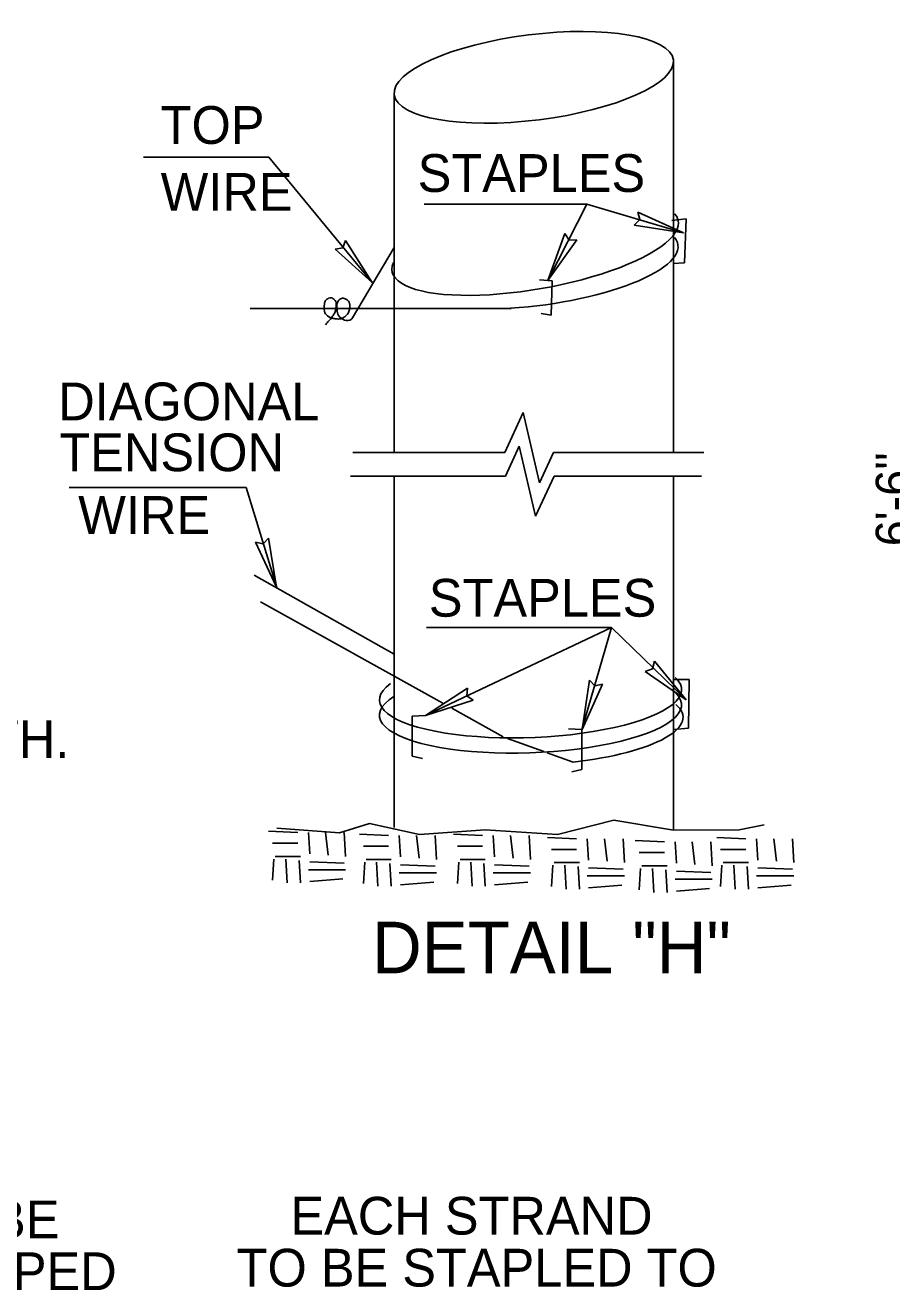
# Model space of a CAD drawing. Extents: x 11 to 454, y -32 to 258.
# Drawn here: x 236.52 to 266.33, y 62.79 to 106.33 of the extents above; entities that cross this region are included whole.
import ezdxf

# ---------------------------------------------------------------- set-up
doc = ezdxf.new("R2010")
doc.units = 0
doc.layers.add('Default', color=7, linetype='Continuous')
doc.layers.add('Level 1', color=7, linetype='Continuous')

msp = doc.modelspace()

# ---------------------------------------------------------------- linework, layer by layer
at = {"layer": 'Default'}
for p, q in [((258.818, 91.632), (258.818, 105.136)), ((249.214, 91.632), (249.214, 103.935)), ((240.59, 101.785), (244.903, 101.785)), ((250.24, 100.168), (255.846, 100.168)), ((259.165, 99.188), (257.6, 99.899)), ((259.165, 99.188), (257.466, 99.45)), ((248.461, 97.472), (247.542, 98.925)), ((254.505, 97.543), (255.08, 99.163)), ((254.505, 97.543), (255.496, 98.948)), ((248.461, 97.472), (247.184, 98.623)), ((249.211, 98.677), (247.776, 96.261)), ((253.236, 96.583), (244.261, 96.583)), ((253.02, 91.632), (253.654, 93.003)), ((253.654, 93.003), (254.212, 90.587)), ((247.794, 91.632), (253.02, 91.632)), ((253.041, 90.817), (253.518, 91.85)), ((253.518, 91.85), (254.077, 89.433)), ((254.212, 90.587), (254.695, 91.632)), ((254.695, 91.632), (259.87, 91.632)), ((249.214, 78.729), (249.214, 90.817)), ((254.077, 89.433), (254.716, 90.817)), ((258.818, 78.629), (258.818, 90.817)), ((238.036, 90.421), (244.127, 90.421)), ((245.171, 86.99), (244.443, 88.547)), ((245.171, 86.99), (244.889, 88.686)), ((249.213, 84.691), (244.397, 87.411)), ((250.889, 83.002), (244.613, 86.494)), ((250.327, 85.608), (256.689, 85.608)), ((259.263, 83.12), (257.849, 84.098)), ((259.263, 83.12), (258.165, 84.443)), ((255.678, 82.092), (255.931, 83.792)), ((255.678, 82.092), (256.38, 83.661)), ((250.294, 82.583), (251.733, 83.524)), ((250.294, 82.583), (251.933, 83.101)), ((252.969, 81.844), (251.2, 82.829)), ((254.361, 81.341), (253.114, 81.792)), ((255.376, 80.975), (254.481, 81.298)), ((245.896, 78.554), (244.89, 78.6)), ((246.262, 78.554), (246.308, 77.823)), ((246.856, 78.554), (246.947, 77.777)), ((247.496, 78.554), (247.542, 77.732)), ((249.023, 78.447), (248.017, 78.492)), ((249.389, 78.447), (249.434, 77.715)), ((249.983, 78.447), (250.074, 77.669)), ((250.623, 78.447), (250.669, 77.624)), ((252.258, 78.447), (251.252, 78.492)), ((252.623, 78.447), (252.669, 77.715)), ((253.218, 78.447), (253.309, 77.669)), ((253.858, 78.447), (253.903, 77.624)), ((255.492, 78.339), (254.487, 78.384)), ((261.315, 78.339), (260.309, 78.384)), ((245.896, 78.189), (245.027, 78.189)), ((249.023, 78.081), (248.154, 78.081)), ((252.258, 78.081), (251.389, 78.081)), ((255.492, 77.973), (254.624, 77.973)), ((255.858, 78.339), (255.904, 77.607)), ((256.452, 78.339), (256.544, 77.562)), ((257.092, 78.339), (257.138, 77.516)), ((258.511, 78.231), (257.506, 78.277)), ((258.877, 78.231), (258.923, 77.5)), ((259.471, 78.231), (259.563, 77.454)), ((260.111, 78.231), (260.157, 77.408)), ((261.315, 77.973), (260.446, 77.973)), ((261.68, 78.339), (261.726, 77.607)), ((262.275, 78.339), (262.366, 77.562)), ((262.915, 78.339), (262.96, 77.516)), ((245.073, 77.64), (245.027, 76.909)), ((245.987, 77.732), (245.119, 77.732)), ((245.485, 77.64), (245.53, 76.817)), ((245.942, 77.594), (245.987, 76.817)), ((246.308, 77.549), (247.496, 77.503)), ((248.2, 77.532), (248.154, 76.801)), ((249.114, 77.624), (248.246, 77.624)), ((248.611, 77.532), (248.657, 76.71)), ((251.435, 77.532), (251.389, 76.801)), ((252.349, 77.624), (251.48, 77.624)), ((251.846, 77.532), (251.892, 76.71)), ((255.584, 77.516), (254.715, 77.516)), ((258.511, 77.865), (257.643, 77.865)), ((261.406, 77.516), (260.537, 77.516)), ((246.262, 77.274), (247.542, 77.274)), ((249.069, 77.487), (249.114, 76.71)), ((249.389, 77.167), (250.669, 77.167)), ((249.434, 77.441), (250.623, 77.395)), ((252.303, 77.487), (252.349, 76.71)), ((252.623, 77.167), (253.903, 77.167)), ((252.669, 77.441), (253.858, 77.395)), ((254.669, 77.425), (254.624, 76.693)), ((255.081, 77.425), (255.127, 76.602)), ((255.538, 77.379), (255.584, 76.602)), ((255.904, 77.333), (257.092, 77.287)), ((257.688, 77.317), (257.643, 76.585)), ((258.603, 77.408), (257.734, 77.408)), ((258.1, 77.317), (258.146, 76.494)), ((258.557, 77.271), (258.603, 76.494)), ((258.923, 77.225), (260.111, 77.18)), ((260.492, 77.425), (260.446, 76.693)), ((260.903, 77.425), (260.949, 76.602)), ((261.36, 77.379), (261.406, 76.602)), ((261.726, 77.333), (262.915, 77.287)), ((246.308, 76.863), (247.45, 76.954)), ((249.434, 76.755), (250.577, 76.847)), ((252.669, 76.755), (253.812, 76.847)), ((255.858, 77.059), (257.138, 77.059)), ((255.904, 76.647), (257.046, 76.739)), ((258.877, 76.951), (260.157, 76.951)), ((258.923, 76.54), (260.065, 76.631)), ((261.68, 77.059), (262.96, 77.059)), ((261.726, 76.647), (262.869, 76.739))]:
    msp.add_line(p, q, dxfattribs=at)
for points in [[(257.466, 99.45), (257.66, 99.639), (257.6, 99.899)], [(247.184, 98.623), (247.45, 98.675), (247.542, 98.925)], [(255.08, 99.163), (255.229, 98.937), (255.496, 98.948)], [(244.443, 88.547), (244.707, 88.491), (244.889, 88.686)], [(257.849, 84.098), (258.106, 84.183), (258.165, 84.443)], [(255.931, 83.792), (256.121, 83.6), (256.38, 83.661)], [(251.733, 83.524), (251.715, 83.254), (251.933, 83.101)]]:
    msp.add_lwpolyline(points, dxfattribs=at)
msp.add_ellipse((254.016, 104.536), major_axis=(-4.802, -0.6), ratio=0.303862, dxfattribs=at)
for centre, major_axis, ratio, start_param, end_param in [((254.065, 98.725), (-4.922, -0.873), 0.294133, 6.081498, 9.604467), ((254.016, 98.143), (-4.961, -0.62), 0.294133, 1.371096, 3.328273), ((253.904, 83.291), (-5.197, -0.195), 0.28276, 5.887416, 9.705369), ((253.904, 82.766), (-5.197, -0.195), 0.28276, 5.831218, 9.689967), ((253.954, 82.341), (-5.197, -0.195), 0.28276, 1.837345, 3.44218)]:
    msp.add_ellipse(centre, major_axis=major_axis, ratio=ratio, start_param=start_param, end_param=end_param, dxfattribs=at)
for points in [[(247.116, 96.242), (247.074, 96.251), (246.963, 96.298), (246.832, 96.439), (246.81, 96.683), (246.825, 96.801), (246.898, 96.9), (246.959, 96.936), (247.049, 96.954), (247.103, 96.93), (247.164, 96.882), (247.204, 96.819), (247.216, 96.646), (247.202, 96.545), (247.166, 96.423), (247.114, 96.347), (247.067, 96.281), (246.966, 96.155), (246.849, 96.023)], [(247.776, 96.261), (247.729, 96.204), (247.301, 96.337), (247.25, 96.543), (247.254, 96.752), (247.344, 96.898), (247.466, 96.934), (247.524, 96.918), (247.616, 96.86), (247.686, 96.72), (247.684, 96.579), (247.646, 96.448), (247.563, 96.342), (247.456, 96.26)], [(247.456, 96.26), (247.423, 96.245), (247.25, 96.222), (247.116, 96.242)]]:
    msp.add_spline(points, degree=3, dxfattribs=at)
at = {"layer": 'Level 1'}
for p, q in [((244.903, 101.785), (248.461, 97.472)), ((255.846, 100.168), (254.518, 97.577)), ((255.846, 100.168), (259.165, 99.188)), ((258.771, 99.615), (259.256, 99.669)), ((259.256, 99.669), (259.202, 98.159)), ((259.202, 98.159), (258.798, 98.132)), ((254.216, 97.566), (254.647, 97.539)), ((254.647, 97.539), (254.62, 96.353)), ((254.62, 96.353), (254.27, 96.407)), ((247.713, 90.817), (253.041, 90.817)), ((254.716, 90.817), (259.789, 90.817)), ((244.127, 90.421), (245.172, 86.986)), ((250.294, 82.583), (256.689, 85.608)), ((256.689, 85.608), (255.684, 82.128)), ((256.689, 85.608), (259.263, 83.12)), ((258.798, 83.819), (259.364, 83.819)), ((259.364, 83.819), (259.337, 82.148)), ((250.294, 82.583), (249.836, 82.556)), ((249.836, 82.556), (249.836, 81.181)), ((255.213, 82.121), (255.671, 82.094)), ((255.671, 82.094), (255.671, 80.719)), ((259.337, 82.148), (258.825, 82.094)), ((249.836, 81.181), (250.187, 81.1)), ((255.671, 80.719), (255.321, 80.638)), ((247.335, 78.542), (248.36, 78.866)), ((248.36, 78.866), (250.085, 78.489)), ((254.829, 78.489), (256.77, 78.974)), ((256.77, 78.974), (258.818, 78.629)), ((261.083, 78.65), (261.945, 78.812)), ((247.335, 78.542), (245.179, 78.704)), ((250.085, 78.489), (252.349, 78.65)), ((252.349, 78.65), (254.829, 78.489)), ((258.818, 78.629), (261.083, 78.65))]:
    msp.add_line(p, q, dxfattribs=at)

# ---------------------------------------------------------------- texts
at = {"layer": 'Default'}
for s, height, p in [('TOP', 1.3, (241.18, 102.246)), ('STAPLES', 1.3, (250.022, 100.593)), ('WIRE', 1.3, (241.18, 99.946)), ('TENSION', 1.3, (237.696, 90.984)), ('WIRE', 1.3, (238.343, 88.827)), ('STAPLES', 1.3, (250.406, 85.979)), ('THE REQUIRED LENGTH.', 1.3, (216.886, 81.118)), ('DETAIL "H"', 1.7721, (248.451, 73.711)), ('EACH STRAND TO BE ', 1.3, (219.538, 64.591)), ('EACH STRAND', 1.3, (245.644, 64.718)), ('SET ON STUD & CRIMPED', 1.3, (217.841, 62.807)), ('TO BE STAPLED TO', 1.3, (243.794, 62.93))]:
    msp.add_text(s, height=height, dxfattribs=at).set_placement(p)
msp.add_text("6'-6''", height=1.2, rotation=90, dxfattribs=at).set_placement((266.98, 88.403))
at = {"layer": 'Level 1'}
msp.add_text('DIAGONAL', height=1.3, dxfattribs=at).set_placement((237.658, 92.735))

doc.saveas('drawing.dxf')
